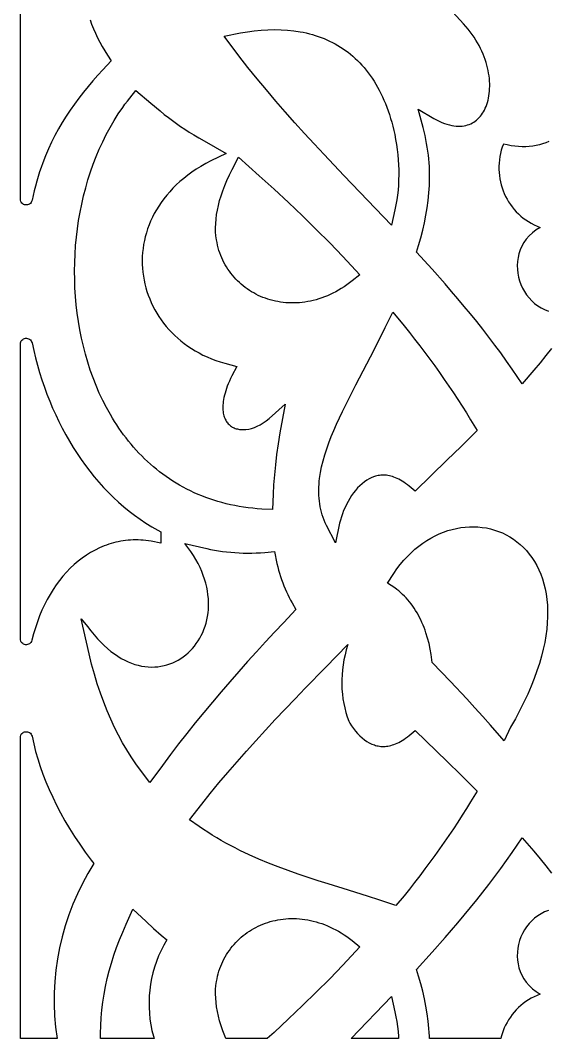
# Model space of a CAD drawing. Extents: x -280 to 280, y -610 to 610.
# Drawn here: x -200 to -155.6, y 230 to 315.7 of the extents above; entities that cross this region are included whole.
import ezdxf

# ---------------------------------------------------------------- set-up
doc = ezdxf.new("R2010")
doc.units = 0
doc.layers.add('LAYER_1', color=18, linetype='CONTINUOUS')

msp = doc.modelspace()

# ---------------------------------------------------------------- linework, layer by layer
at = {"layer": 'LAYER_1'}
for points in [[(-194.137, 315.706), (-194.001, 315.324), (-193.851, 314.945), (-193.688, 314.568), (-193.511, 314.194), (-193.321, 313.823), (-193.117, 313.455), (-192.899, 313.089), (-192.665, 312.721), (-192.349, 312.238), (-193.058, 311.492), (-193.48, 311.033), (-193.894, 310.565), (-194.298, 310.089), (-194.693, 309.605), (-195.076, 309.113), (-195.447, 308.612), (-195.805, 308.102), (-196.15, 307.583), (-196.481, 307.055), (-196.795, 306.516), (-197.094, 305.969), (-197.376, 305.411), (-197.64, 304.842), (-197.885, 304.264), (-198.111, 303.672), (-198.246, 303.287), (-198.376, 302.898), (-198.499, 302.507), (-198.615, 302.114), (-198.725, 301.719), (-198.829, 301.321), (-198.927, 300.923), (-199.018, 300.518), (-199.051, 300.416), (-199.099, 300.331), (-199.158, 300.26), (-199.228, 300.205), (-199.305, 300.165), (-199.387, 300.139), (-199.473, 300.128), (-199.559, 300.131), (-199.643, 300.148), (-199.724, 300.178), (-199.799, 300.222), (-199.865, 300.278), (-199.92, 300.348), (-199.963, 300.43), (-199.99, 300.525), (-199.999, 300.631), (-199.999, 336.137)], [(-155.299, 288.053), (-155.758, 287.456), (-156.252, 286.844), (-156.78, 286.215), (-157.759, 285.092), (-158.596, 286.315), (-159.078, 286.999), (-159.567, 287.676), (-160.063, 288.345), (-160.566, 289.008), (-161.076, 289.664), (-161.591, 290.314), (-162.113, 290.958), (-162.64, 291.597), (-163.172, 292.23), (-163.709, 292.859), (-164.25, 293.482), (-165.345, 294.719), (-166.645, 296.152), (-166.479, 296.726), (-166.294, 297.367), (-166.129, 297.999), (-165.983, 298.628), (-165.857, 299.256), (-165.752, 299.883), (-165.668, 300.51), (-165.606, 301.141), (-165.584, 301.453), (-165.567, 301.768), (-165.557, 302.084), (-165.552, 302.4), (-165.554, 302.718), (-165.562, 303.036), (-165.576, 303.356), (-165.597, 303.677), (-165.624, 304), (-165.658, 304.323), (-165.699, 304.649), (-165.747, 304.976), (-165.801, 305.305), (-165.863, 305.637), (-165.932, 305.97), (-166.009, 306.305), (-166.092, 306.643), (-166.504, 308.175), (-165.207, 307.409), (-164.971, 307.281), (-164.742, 307.169), (-164.519, 307.071), (-164.302, 306.987), (-164.092, 306.917), (-163.888, 306.86), (-163.691, 306.816), (-163.501, 306.783), (-163.318, 306.763), (-163.141, 306.753), (-162.971, 306.754), (-162.807, 306.765), (-162.65, 306.786), (-162.499, 306.817), (-162.354, 306.856), (-162.214, 306.904), (-162.08, 306.961), (-161.952, 307.025), (-161.828, 307.098), (-161.709, 307.179), (-161.595, 307.268), (-161.486, 307.366), (-161.382, 307.471), (-161.283, 307.584), (-161.189, 307.704), (-161.099, 307.833), (-161.016, 307.968), (-160.937, 308.112), (-160.865, 308.262), (-160.798, 308.42), (-160.738, 308.584), (-160.683, 308.754), (-160.636, 308.931), (-160.594, 309.114), (-160.56, 309.302), (-160.533, 309.496), (-160.513, 309.694), (-160.5, 309.898), (-160.494, 310.105), (-160.497, 310.317), (-160.507, 310.532), (-160.524, 310.751), (-160.55, 310.973), (-160.584, 311.198), (-160.626, 311.425), (-160.676, 311.654), (-160.735, 311.886), (-160.802, 312.118), (-160.878, 312.352), (-160.962, 312.587), (-161.055, 312.823), (-161.158, 313.059), (-161.269, 313.294), (-161.389, 313.53), (-161.519, 313.765), (-161.658, 313.999), (-161.806, 314.232), (-161.963, 314.464), (-162.131, 314.693), (-162.308, 314.921), (-162.495, 315.146), (-162.691, 315.369), (-163.597, 316.332)], [(-155.525, 305.46), (-155.781, 305.353), (-156.046, 305.26), (-156.317, 305.182), (-156.594, 305.12), (-156.878, 305.072), (-157.168, 305.039), (-157.463, 305.023), (-157.763, 305.021), (-158.069, 305.036), (-158.379, 305.066), (-158.693, 305.112), (-159.011, 305.174), (-159.334, 305.253), (-159.432, 304.989), (-159.516, 304.724), (-159.585, 304.457), (-159.64, 304.189), (-159.681, 303.921), (-159.708, 303.653), (-159.722, 303.386), (-159.722, 303.12), (-159.71, 302.855), (-159.684, 302.592), (-159.645, 302.331), (-159.594, 302.073), (-159.531, 301.819), (-159.455, 301.568), (-159.367, 301.322), (-159.268, 301.08), (-159.157, 300.844), (-159.035, 300.613), (-158.902, 300.389), (-158.758, 300.171), (-158.603, 299.96), (-158.437, 299.756), (-158.262, 299.561), (-158.076, 299.374), (-157.88, 299.196), (-157.675, 299.028), (-157.46, 298.869), (-157.236, 298.721), (-157.003, 298.584), (-156.761, 298.458), (-156.51, 298.343), (-156.251, 298.241), (-156.595, 298.02), (-156.902, 297.778), (-157.175, 297.519), (-157.412, 297.244), (-157.616, 296.955), (-157.788, 296.653), (-157.926, 296.342), (-158.034, 296.023), (-158.111, 295.698), (-158.159, 295.369), (-158.178, 295.039), (-158.168, 294.708), (-158.132, 294.379), (-158.069, 294.055), (-157.98, 293.736), (-157.867, 293.426), (-157.73, 293.125), (-157.57, 292.837), (-157.387, 292.563), (-157.183, 292.305), (-156.959, 292.065), (-156.714, 291.845), (-156.451, 291.647), (-156.169, 291.473), (-155.87, 291.325), (-155.555, 291.205)], [(-155.555, 240.775), (-155.87, 240.655), (-156.169, 240.508), (-156.451, 240.334), (-156.714, 240.136), (-156.959, 239.916), (-157.183, 239.676), (-157.387, 239.417), (-157.57, 239.143), (-157.73, 238.855), (-157.867, 238.554), (-157.98, 238.244), (-158.069, 237.926), (-158.132, 237.601), (-158.168, 237.272), (-158.178, 236.942), (-158.159, 236.611), (-158.111, 236.282), (-158.034, 235.957), (-157.926, 235.638), (-157.788, 235.327), (-157.616, 235.026), (-157.412, 234.736), (-157.175, 234.461), (-156.902, 234.202), (-156.595, 233.96), (-156.427, 233.847), (-156.251, 233.739), (-156.51, 233.637), (-156.761, 233.522), (-157.003, 233.396), (-157.236, 233.259), (-157.46, 233.111), (-157.675, 232.952), (-157.88, 232.784), (-158.076, 232.606), (-158.262, 232.419), (-158.437, 232.224), (-158.603, 232.02), (-158.758, 231.81), (-158.902, 231.592), (-159.035, 231.367), (-159.157, 231.136), (-159.268, 230.9), (-159.367, 230.658), (-159.455, 230.412), (-159.531, 230.161), (-159.571, 230), (-165.56, 230), (-165.567, 230.212), (-165.584, 230.527), (-165.606, 230.84), (-165.668, 231.47), (-165.752, 232.097), (-165.857, 232.724), (-165.983, 233.352), (-166.129, 233.981), (-166.294, 234.613), (-166.479, 235.254), (-166.645, 235.828), (-165.345, 237.262), (-164.25, 238.498), (-163.709, 239.122), (-163.172, 239.75), (-162.64, 240.383), (-162.113, 241.022), (-161.591, 241.666), (-161.076, 242.316), (-160.566, 242.972), (-160.063, 243.635), (-159.567, 244.304), (-159.078, 244.981), (-158.596, 245.666), (-157.759, 246.888), (-156.78, 245.765), (-156.252, 245.137), (-155.758, 244.524), (-155.299, 243.927)]]:
    msp.add_lwpolyline(points, dxfattribs=at)
for points in [[(-178.058, 314.867), (-177.513, 314.834), (-176.976, 314.778), (-176.451, 314.698), (-176.188, 314.648), (-175.93, 314.592), (-175.675, 314.53), (-175.422, 314.461), (-175.172, 314.386), (-174.925, 314.304), (-174.681, 314.216), (-174.439, 314.122), (-174.201, 314.02), (-173.966, 313.912), (-173.734, 313.798), (-173.506, 313.676), (-173.281, 313.548), (-173.06, 313.412), (-172.842, 313.27), (-172.628, 313.121), (-172.418, 312.965), (-172.212, 312.801), (-172.01, 312.631), (-171.812, 312.454), (-171.618, 312.27), (-171.429, 312.078), (-171.244, 311.88), (-171.063, 311.674), (-170.887, 311.461), (-170.716, 311.241), (-170.549, 311.014), (-170.387, 310.78), (-170.23, 310.539), (-170.078, 310.29), (-169.931, 310.035), (-169.789, 309.772), (-169.652, 309.502), (-169.52, 309.224), (-169.393, 308.94), (-169.272, 308.648), (-169.156, 308.348), (-169.045, 308.042), (-168.939, 307.727), (-168.839, 307.406), (-168.745, 307.077), (-168.656, 306.741), (-168.572, 306.397), (-168.494, 306.044), (-168.412, 305.625), (-168.34, 305.202), (-168.28, 304.778), (-168.231, 304.353), (-168.193, 303.927), (-168.167, 303.501), (-168.153, 303.076), (-168.15, 302.65), (-168.159, 302.226), (-168.18, 301.803), (-168.213, 301.382), (-168.259, 300.963), (-168.316, 300.547), (-168.386, 300.134), (-168.468, 299.725), (-168.77, 298.433), (-172.77, 302.614), (-174.435, 304.371), (-175.261, 305.255), (-176.081, 306.145), (-176.895, 307.043), (-177.702, 307.949), (-178.502, 308.867), (-179.293, 309.797), (-180.075, 310.741), (-180.847, 311.701), (-181.609, 312.678), (-182.839, 314.311), (-181.478, 314.59), (-180.892, 314.69), (-180.313, 314.769), (-179.739, 314.827), (-179.171, 314.863), (-178.611, 314.876)], [(-189.009, 308.675), (-188.243, 308.032), (-187.888, 307.745), (-187.544, 307.475), (-187.205, 307.219), (-186.866, 306.973), (-186.522, 306.733), (-186.168, 306.497), (-185.797, 306.26), (-185.405, 306.018), (-184.986, 305.769), (-184.535, 305.509), (-182.669, 304.468), (-183.98, 303.824), (-184.401, 303.6), (-184.805, 303.367), (-185.192, 303.126), (-185.561, 302.876), (-185.914, 302.62), (-186.25, 302.356), (-186.569, 302.085), (-186.872, 301.808), (-187.158, 301.525), (-187.429, 301.236), (-187.684, 300.942), (-187.923, 300.644), (-188.146, 300.34), (-188.355, 300.032), (-188.548, 299.721), (-188.726, 299.405), (-188.889, 299.087), (-189.037, 298.765), (-189.171, 298.441), (-189.29, 298.115), (-189.395, 297.786), (-189.486, 297.456), (-189.563, 297.125), (-189.626, 296.793), (-189.676, 296.46), (-189.711, 296.126), (-189.733, 295.793), (-189.742, 295.46), (-189.737, 295.128), (-189.719, 294.796), (-189.688, 294.466), (-189.644, 294.138), (-189.588, 293.812), (-189.518, 293.488), (-189.436, 293.167), (-189.341, 292.848), (-189.233, 292.534), (-189.114, 292.223), (-188.982, 291.916), (-188.838, 291.614), (-188.682, 291.316), (-188.514, 291.024), (-188.334, 290.737), (-188.142, 290.456), (-187.939, 290.181), (-187.724, 289.913), (-187.498, 289.652), (-187.26, 289.398), (-187.011, 289.152), (-186.751, 288.914), (-186.48, 288.684), (-186.198, 288.463), (-185.906, 288.251), (-185.602, 288.048), (-185.288, 287.855), (-184.963, 287.673), (-184.627, 287.501), (-184.282, 287.339), (-183.925, 287.189), (-183.559, 287.051), (-183.182, 286.924), (-182.795, 286.81), (-181.777, 286.55), (-182.194, 285.748), (-182.304, 285.524), (-182.405, 285.305), (-182.496, 285.093), (-182.579, 284.885), (-182.652, 284.684), (-182.717, 284.489), (-182.774, 284.299), (-182.822, 284.115), (-182.863, 283.938), (-182.895, 283.767), (-182.921, 283.601), (-182.939, 283.442), (-182.951, 283.29), (-182.956, 283.143), (-182.955, 283.003), (-182.948, 282.869), (-182.935, 282.742), (-182.917, 282.62), (-182.893, 282.505), (-182.865, 282.395), (-182.833, 282.292), (-182.796, 282.194), (-182.756, 282.102), (-182.711, 282.016), (-182.663, 281.934), (-182.611, 281.857), (-182.556, 281.786), (-182.498, 281.719), (-182.437, 281.656), (-182.372, 281.598), (-182.304, 281.543), (-182.232, 281.493), (-182.158, 281.448), (-182.079, 281.406), (-181.998, 281.368), (-181.913, 281.335), (-181.825, 281.306), (-181.734, 281.281), (-181.639, 281.26), (-181.541, 281.245), (-181.441, 281.234), (-181.337, 281.228), (-181.236, 281.226), (-181.01, 281.24), (-180.781, 281.274), (-180.544, 281.33), (-180.301, 281.408), (-180.054, 281.51), (-179.803, 281.635), (-179.551, 281.785), (-179.299, 281.959), (-179.048, 282.158), (-177.699, 283.382), (-178.147, 280.966), (-178.3, 280.039), (-178.429, 279.138), (-178.536, 278.263), (-178.62, 277.414), (-178.683, 276.591), (-178.726, 275.794), (-178.765, 274.504), (-179.663, 274.547), (-180.057, 274.575), (-180.445, 274.611), (-180.829, 274.655), (-181.208, 274.707), (-181.582, 274.767), (-181.951, 274.835), (-182.315, 274.911), (-182.674, 274.994), (-183.028, 275.085), (-183.377, 275.183), (-183.721, 275.289), (-184.06, 275.402), (-184.394, 275.522), (-184.723, 275.649), (-185.047, 275.783), (-185.366, 275.924), (-185.68, 276.071), (-185.989, 276.225), (-186.293, 276.386), (-186.592, 276.553), (-186.886, 276.726), (-187.174, 276.906), (-187.458, 277.092), (-187.737, 277.283), (-188.01, 277.481), (-188.279, 277.684), (-188.542, 277.893), (-188.8, 278.107), (-189.054, 278.327), (-189.302, 278.552), (-189.545, 278.782), (-189.783, 279.017), (-190.016, 279.258), (-190.244, 279.503), (-190.467, 279.753), (-190.685, 280.007), (-190.897, 280.266), (-191.105, 280.53), (-191.308, 280.797), (-191.506, 281.069), (-191.699, 281.345), (-191.886, 281.625), (-192.069, 281.909), (-192.247, 282.197), (-192.421, 282.49), (-192.751, 283.081), (-193.062, 283.688), (-193.354, 284.308), (-193.626, 284.939), (-193.879, 285.581), (-194.113, 286.233), (-194.327, 286.895), (-194.522, 287.565), (-194.698, 288.243), (-194.855, 288.928), (-194.993, 289.62), (-195.112, 290.317), (-195.213, 291.018), (-195.294, 291.723), (-195.357, 292.432), (-195.402, 293.142), (-195.428, 293.855), (-195.435, 294.568), (-195.424, 295.281), (-195.394, 295.993), (-195.347, 296.703), (-195.28, 297.411), (-195.196, 298.116), (-195.093, 298.817), (-194.973, 299.514), (-194.834, 300.205), (-194.676, 300.889), (-194.501, 301.567), (-194.308, 302.237), (-194.097, 302.898), (-193.867, 303.549), (-193.62, 304.191), (-193.355, 304.821), (-193.071, 305.44), (-192.77, 306.046), (-192.451, 306.638), (-192.113, 307.217), (-191.758, 307.78), (-191.386, 308.326), (-191.192, 308.595), (-190.994, 308.858), (-190.791, 309.117), (-190.266, 309.763)], [(-179.895, 302.587), (-178.648, 301.457), (-177.433, 300.329), (-176.248, 299.2), (-175.092, 298.069), (-173.964, 296.936), (-172.863, 295.797), (-171.416, 294.257), (-172.062, 293.735), (-172.29, 293.561), (-172.52, 293.396), (-172.751, 293.24), (-172.984, 293.093), (-173.217, 292.954), (-173.451, 292.825), (-173.686, 292.704), (-173.922, 292.592), (-174.158, 292.488), (-174.395, 292.392), (-174.632, 292.306), (-174.868, 292.227), (-175.105, 292.157), (-175.341, 292.094), (-175.577, 292.04), (-175.813, 291.994), (-176.047, 291.956), (-176.281, 291.926), (-176.514, 291.903), (-176.745, 291.888), (-176.976, 291.881), (-177.204, 291.881), (-177.431, 291.888), (-177.657, 291.903), (-177.88, 291.925), (-178.101, 291.954), (-178.321, 291.991), (-178.537, 292.034), (-178.751, 292.084), (-178.963, 292.141), (-179.172, 292.204), (-179.377, 292.274), (-179.58, 292.351), (-179.779, 292.434), (-179.975, 292.523), (-180.168, 292.618), (-180.357, 292.72), (-180.542, 292.827), (-180.723, 292.941), (-180.9, 293.06), (-181.072, 293.185), (-181.24, 293.316), (-181.404, 293.452), (-181.563, 293.594), (-181.717, 293.741), (-181.866, 293.893), (-182.01, 294.051), (-182.148, 294.213), (-182.282, 294.381), (-182.409, 294.553), (-182.531, 294.73), (-182.647, 294.912), (-182.757, 295.098), (-182.86, 295.289), (-182.957, 295.484), (-183.048, 295.683), (-183.132, 295.886), (-183.21, 296.093), (-183.28, 296.304), (-183.343, 296.519), (-183.399, 296.737), (-183.448, 296.959), (-183.49, 297.187), (-183.534, 297.517), (-183.561, 297.858), (-183.569, 298.208), (-183.558, 298.567), (-183.529, 298.934), (-183.481, 299.31), (-183.414, 299.694), (-183.329, 300.087), (-183.224, 300.49), (-183.099, 300.901), (-182.956, 301.323), (-182.792, 301.754), (-182.609, 302.194), (-182.405, 302.646), (-182.181, 303.107), (-181.647, 304.139)], [(-167.707, 289.957), (-167.256, 289.396), (-166.813, 288.834), (-166.377, 288.273), (-165.949, 287.71), (-165.529, 287.147), (-165.116, 286.584), (-164.712, 286.02), (-164.315, 285.456), (-163.926, 284.891), (-163.544, 284.326), (-163.171, 283.761), (-162.806, 283.194), (-162.448, 282.628), (-162.099, 282.06), (-161.553, 281.153), (-162.932, 279.79), (-164.07, 278.676), (-166.777, 276.048), (-167.276, 276.474), (-167.426, 276.594), (-167.575, 276.705), (-167.721, 276.806), (-167.865, 276.899), (-168.007, 276.983), (-168.147, 277.058), (-168.284, 277.125), (-168.419, 277.184), (-168.552, 277.235), (-168.683, 277.279), (-168.811, 277.316), (-168.937, 277.346), (-169.061, 277.369), (-169.183, 277.386), (-169.303, 277.396), (-169.422, 277.401), (-169.538, 277.4), (-169.653, 277.393), (-169.767, 277.381), (-169.879, 277.363), (-169.99, 277.34), (-170.1, 277.312), (-170.204, 277.28), (-170.424, 277.197), (-170.634, 277.096), (-170.84, 276.976), (-171.041, 276.837), (-171.237, 276.681), (-171.427, 276.509), (-171.611, 276.321), (-171.788, 276.12), (-171.958, 275.905), (-172.119, 275.678), (-172.272, 275.441), (-172.415, 275.195), (-172.549, 274.942), (-172.674, 274.683), (-172.788, 274.419), (-172.891, 274.151), (-172.983, 273.883), (-173.064, 273.614), (-173.133, 273.346), (-173.485, 271.716), (-174.227, 273.157), (-174.331, 273.379), (-174.425, 273.602), (-174.51, 273.828), (-174.586, 274.055), (-174.653, 274.283), (-174.711, 274.514), (-174.76, 274.745), (-174.801, 274.978), (-174.833, 275.212), (-174.857, 275.448), (-174.873, 275.684), (-174.882, 275.921), (-174.882, 276.16), (-174.876, 276.4), (-174.862, 276.64), (-174.841, 276.882), (-174.813, 277.127), (-174.739, 277.612), (-174.64, 278.104), (-174.518, 278.601), (-174.374, 279.102), (-174.21, 279.608), (-174.028, 280.119), (-173.828, 280.636), (-173.611, 281.158), (-173.38, 281.687), (-173.136, 282.222), (-172.878, 282.764), (-172.333, 283.865), (-171.753, 284.995), (-170.529, 287.345), (-169.904, 288.567), (-169.282, 289.826), (-168.651, 291.113)], [(-199.386, 288.903), (-199.303, 288.877), (-199.226, 288.836), (-199.157, 288.78), (-199.097, 288.709), (-199.05, 288.623), (-199.018, 288.521), (-198.877, 287.884), (-198.723, 287.258), (-198.557, 286.636), (-198.377, 286.02), (-198.184, 285.41), (-197.977, 284.806), (-197.758, 284.209), (-197.526, 283.619), (-197.281, 283.037), (-197.024, 282.463), (-196.754, 281.898), (-196.472, 281.341), (-196.178, 280.794), (-195.872, 280.257), (-195.553, 279.731), (-195.223, 279.215), (-194.882, 278.711), (-194.528, 278.218), (-194.163, 277.737), (-193.787, 277.269), (-193.4, 276.813), (-193.002, 276.371), (-192.593, 275.943), (-192.173, 275.529), (-191.742, 275.13), (-191.301, 274.746), (-190.849, 274.377), (-190.387, 274.024), (-189.915, 273.687), (-189.433, 273.367), (-188.94, 273.064), (-188.177, 272.63), (-188.177, 271.69), (-188.991, 271.84), (-189.212, 271.875), (-189.431, 271.902), (-189.65, 271.924), (-189.867, 271.939), (-190.083, 271.948), (-190.298, 271.95), (-190.511, 271.947), (-190.723, 271.937), (-190.933, 271.922), (-191.142, 271.9), (-191.35, 271.872), (-191.556, 271.839), (-191.761, 271.8), (-191.964, 271.755), (-192.165, 271.704), (-192.365, 271.648), (-192.563, 271.586), (-192.76, 271.519), (-192.951, 271.447), (-193.339, 271.283), (-193.715, 271.1), (-194.084, 270.895), (-194.445, 270.67), (-194.797, 270.424), (-195.14, 270.158), (-195.473, 269.872), (-195.796, 269.568), (-196.11, 269.244), (-196.412, 268.902), (-196.703, 268.542), (-196.982, 268.165), (-197.249, 267.77), (-197.503, 267.359), (-197.743, 266.931), (-197.971, 266.488), (-198.184, 266.029), (-198.382, 265.556), (-198.565, 265.067), (-198.733, 264.565), (-198.885, 264.05), (-199.022, 263.513), (-199.057, 263.413), (-199.106, 263.329), (-199.167, 263.261), (-199.237, 263.208), (-199.314, 263.169), (-199.396, 263.145), (-199.481, 263.135), (-199.566, 263.139), (-199.65, 263.157), (-199.729, 263.188), (-199.803, 263.232), (-199.868, 263.289), (-199.922, 263.359), (-199.964, 263.44), (-199.991, 263.534), (-200, 263.639), (-199.999, 288.411), (-199.99, 288.518), (-199.963, 288.612), (-199.92, 288.695), (-199.864, 288.764), (-199.798, 288.821), (-199.723, 288.865), (-199.642, 288.895), (-199.557, 288.911), (-199.471, 288.914)], [(-161.484, 273.044), (-161.128, 273.008), (-160.776, 272.953), (-160.429, 272.877), (-160.088, 272.782), (-159.753, 272.668), (-159.426, 272.533), (-159.106, 272.379), (-158.795, 272.206), (-158.494, 272.013), (-158.204, 271.801), (-157.924, 271.57), (-157.657, 271.321), (-157.403, 271.052), (-157.163, 270.765), (-156.937, 270.461), (-156.727, 270.138), (-156.533, 269.798), (-156.356, 269.44), (-156.196, 269.065), (-156.054, 268.674), (-155.931, 268.266), (-155.828, 267.842), (-155.744, 267.402), (-155.681, 266.946), (-155.64, 266.475), (-155.62, 265.988), (-155.622, 265.486), (-155.648, 264.969), (-155.697, 264.437), (-155.77, 263.889), (-155.867, 263.328), (-155.99, 262.751), (-156.139, 262.16), (-156.314, 261.554), (-156.517, 260.933), (-156.747, 260.299), (-157.005, 259.649), (-157.293, 258.986), (-157.61, 258.308), (-157.957, 257.616), (-158.335, 256.91), (-158.732, 256.212), (-159.275, 255.059), (-160.418, 256.362), (-161.074, 257.097), (-161.741, 257.833), (-162.419, 258.57), (-163.805, 260.048), (-165.341, 261.651), (-165.422, 262.299), (-165.5, 262.766), (-165.599, 263.23), (-165.719, 263.688), (-165.859, 264.14), (-165.935, 264.359), (-166.017, 264.577), (-166.104, 264.793), (-166.196, 265.005), (-166.293, 265.214), (-166.395, 265.419), (-166.501, 265.62), (-166.613, 265.818), (-166.729, 266.011), (-166.85, 266.199), (-166.976, 266.382), (-167.107, 266.561), (-167.242, 266.734), (-167.383, 266.902), (-167.527, 267.065), (-167.677, 267.221), (-167.831, 267.372), (-167.99, 267.516), (-168.153, 267.654), (-168.321, 267.786), (-168.494, 267.911), (-169.089, 268.307), (-168.573, 269.127), (-168.303, 269.518), (-168.021, 269.887), (-167.729, 270.237), (-167.427, 270.566), (-167.116, 270.874), (-166.797, 271.162), (-166.47, 271.429), (-166.135, 271.676), (-165.795, 271.903), (-165.449, 272.109), (-165.098, 272.295), (-164.743, 272.461), (-164.385, 272.606), (-164.024, 272.732), (-163.661, 272.836), (-163.297, 272.921), (-162.932, 272.986), (-162.568, 273.03), (-162.204, 273.055), (-161.843, 273.059)], [(-184.314, 271.225), (-183.984, 271.155), (-183.651, 271.092), (-183.315, 271.035), (-182.976, 270.986), (-182.635, 270.944), (-182.29, 270.908), (-181.943, 270.88), (-181.592, 270.859), (-181.239, 270.846), (-180.883, 270.84), (-180.524, 270.842), (-180.162, 270.851), (-179.797, 270.868), (-179.43, 270.893), (-178.619, 270.964), (-178.403, 269.959), (-178.336, 269.685), (-178.263, 269.412), (-178.185, 269.142), (-178.102, 268.875), (-178.014, 268.611), (-177.921, 268.351), (-177.823, 268.095), (-177.72, 267.843), (-177.612, 267.595), (-177.499, 267.352), (-177.382, 267.114), (-177.26, 266.88), (-177.133, 266.652), (-176.804, 266.093), (-177.833, 265.01), (-178.597, 264.198), (-179.358, 263.378), (-180.117, 262.55), (-180.871, 261.715), (-181.622, 260.873), (-182.366, 260.024), (-183.105, 259.167), (-183.837, 258.304), (-184.562, 257.434), (-185.278, 256.557), (-185.985, 255.674), (-186.683, 254.784), (-187.37, 253.888), (-188.045, 252.985), (-189.099, 251.542), (-189.9, 252.581), (-190.293, 253.126), (-190.674, 253.693), (-191.043, 254.282), (-191.399, 254.893), (-191.743, 255.527), (-192.074, 256.185), (-192.391, 256.867), (-192.695, 257.575), (-192.985, 258.307), (-193.26, 259.066), (-193.522, 259.851), (-193.768, 260.664), (-193.999, 261.504), (-194.215, 262.373), (-194.87, 265.305), (-194.348, 264.671), (-194.073, 264.303), (-193.795, 263.958), (-193.514, 263.637), (-193.231, 263.337), (-192.946, 263.059), (-192.659, 262.803), (-192.371, 262.568), (-192.083, 262.354), (-191.794, 262.161), (-191.505, 261.987), (-191.216, 261.833), (-190.928, 261.698), (-190.64, 261.582), (-190.355, 261.484), (-190.071, 261.404), (-189.789, 261.343), (-189.51, 261.298), (-189.234, 261.27), (-188.961, 261.259), (-188.692, 261.264), (-188.426, 261.285), (-188.165, 261.321), (-187.909, 261.373), (-187.659, 261.439), (-187.413, 261.519), (-187.174, 261.613), (-186.941, 261.72), (-186.714, 261.841), (-186.495, 261.974), (-186.283, 262.12), (-186.079, 262.277), (-185.883, 262.446), (-185.695, 262.626), (-185.517, 262.817), (-185.347, 263.019), (-185.188, 263.23), (-185.038, 263.451), (-184.899, 263.682), (-184.77, 263.921), (-184.653, 264.168), (-184.547, 264.424), (-184.454, 264.688), (-184.372, 264.958), (-184.303, 265.236), (-184.247, 265.52), (-184.205, 265.811), (-184.176, 266.107), (-184.161, 266.409), (-184.161, 266.716), (-184.176, 267.027), (-184.207, 267.343), (-184.252, 267.662), (-184.314, 267.985), (-184.392, 268.311), (-184.487, 268.64), (-184.599, 268.971), (-184.729, 269.304), (-184.877, 269.639), (-185.042, 269.975), (-185.227, 270.312), (-185.43, 270.649), (-185.653, 270.986), (-185.896, 271.323), (-186.159, 271.659)], [(-172.564, 262.717), (-172.674, 262.292), (-172.764, 261.868), (-172.836, 261.447), (-172.89, 261.029), (-172.925, 260.613), (-172.943, 260.201), (-172.943, 259.793), (-172.927, 259.388), (-172.893, 258.988), (-172.844, 258.593), (-172.778, 258.202), (-172.697, 257.817), (-172.601, 257.437), (-172.49, 257.063), (-172.365, 256.696), (-172.272, 256.539), (-172.119, 256.302), (-171.958, 256.076), (-171.788, 255.861), (-171.611, 255.659), (-171.427, 255.471), (-171.237, 255.299), (-171.041, 255.143), (-170.84, 255.005), (-170.634, 254.885), (-170.424, 254.783), (-170.204, 254.7), (-170.1, 254.668), (-169.99, 254.64), (-169.879, 254.617), (-169.767, 254.599), (-169.653, 254.587), (-169.538, 254.58), (-169.422, 254.579), (-169.303, 254.584), (-169.183, 254.594), (-169.061, 254.611), (-168.937, 254.634), (-168.811, 254.664), (-168.683, 254.701), (-168.552, 254.745), (-168.419, 254.796), (-168.284, 254.855), (-168.147, 254.922), (-168.007, 254.998), (-167.865, 255.081), (-167.721, 255.174), (-167.575, 255.275), (-167.426, 255.386), (-167.276, 255.506), (-166.777, 255.932), (-164.07, 253.304), (-162.932, 252.19), (-161.553, 250.828), (-162.099, 249.92), (-162.448, 249.353), (-162.806, 248.786), (-163.171, 248.22), (-163.544, 247.654), (-163.926, 247.089), (-164.315, 246.524), (-164.712, 245.96), (-165.116, 245.396), (-165.529, 244.833), (-165.949, 244.27), (-166.377, 243.708), (-166.813, 243.146), (-167.256, 242.584), (-167.707, 242.023), (-168.389, 241.187), (-168.984, 241.391), (-169.834, 241.672), (-170.686, 241.945), (-172.393, 242.481), (-174.095, 243.014), (-174.944, 243.286), (-175.788, 243.562), (-176.629, 243.847), (-177.464, 244.141), (-178.293, 244.448), (-179.115, 244.769), (-179.929, 245.107), (-180.734, 245.463), (-181.528, 245.839), (-181.923, 246.037), (-182.314, 246.24), (-182.702, 246.449), (-183.087, 246.665), (-183.469, 246.888), (-183.848, 247.118), (-184.223, 247.355), (-184.594, 247.6), (-184.962, 247.853), (-185.749, 248.417), (-184.731, 249.725), (-184.015, 250.618), (-183.28, 251.509), (-182.528, 252.4), (-181.76, 253.289), (-180.976, 254.176), (-180.179, 255.063), (-179.37, 255.948), (-178.549, 256.832), (-177.719, 257.715), (-176.879, 258.596), (-176.032, 259.476), (-174.32, 261.232), (-172.434, 263.144)], [(-189.416, 239.841), (-188.793, 239.274), (-188.149, 238.713), (-187.669, 238.311), (-187.926, 237.866), (-188.158, 237.413), (-188.366, 236.952), (-188.55, 236.485), (-188.709, 236.012), (-188.845, 235.534), (-188.957, 235.053), (-189.046, 234.568), (-189.11, 234.082), (-189.152, 233.594), (-189.17, 233.106), (-189.166, 232.619), (-189.139, 232.132), (-189.089, 231.649), (-189.016, 231.168), (-188.921, 230.691), (-188.804, 230.22), (-188.739, 230), (-193.242, 230), (-193.245, 230.105), (-193.247, 230.438), (-193.235, 231.097), (-193.2, 231.758), (-193.141, 232.418), (-193.059, 233.077), (-192.955, 233.736), (-192.83, 234.393), (-192.683, 235.05), (-192.516, 235.705), (-192.328, 236.36), (-192.121, 237.014), (-191.895, 237.666), (-191.65, 238.318), (-191.387, 238.968), (-191.107, 239.618), (-190.522, 240.892)], [(-176.745, 240.092), (-176.514, 240.077), (-176.281, 240.055), (-176.047, 240.024), (-175.813, 239.986), (-175.577, 239.94), (-175.341, 239.886), (-175.105, 239.824), (-174.868, 239.753), (-174.632, 239.675), (-174.395, 239.588), (-174.158, 239.492), (-173.922, 239.389), (-173.686, 239.276), (-173.451, 239.155), (-173.217, 239.026), (-172.984, 238.887), (-172.751, 238.74), (-172.52, 238.584), (-172.29, 238.419), (-172.062, 238.245), (-171.416, 237.723), (-172.863, 236.183), (-173.964, 235.044), (-175.092, 233.911), (-176.248, 232.78), (-177.433, 231.652), (-178.648, 230.523), (-179.225, 230), (-182.698, 230), (-182.792, 230.227), (-182.956, 230.658), (-183.099, 231.079), (-183.224, 231.49), (-183.329, 231.893), (-183.414, 232.286), (-183.481, 232.671), (-183.529, 233.046), (-183.558, 233.413), (-183.569, 233.772), (-183.561, 234.122), (-183.534, 234.463), (-183.49, 234.793), (-183.448, 235.021), (-183.399, 235.243), (-183.343, 235.461), (-183.28, 235.676), (-183.21, 235.887), (-183.132, 236.094), (-183.048, 236.297), (-182.957, 236.497), (-182.86, 236.691), (-182.757, 236.882), (-182.647, 237.068), (-182.531, 237.25), (-182.409, 237.427), (-182.282, 237.599), (-182.148, 237.767), (-182.01, 237.929), (-181.866, 238.087), (-181.717, 238.239), (-181.563, 238.386), (-181.404, 238.528), (-181.24, 238.664), (-181.072, 238.795), (-180.9, 238.92), (-180.723, 239.039), (-180.542, 239.153), (-180.357, 239.26), (-180.168, 239.362), (-179.975, 239.457), (-179.779, 239.547), (-179.58, 239.629), (-179.377, 239.706), (-179.172, 239.776), (-178.963, 239.84), (-178.751, 239.896), (-178.537, 239.946), (-178.321, 239.99), (-178.101, 240.026), (-177.88, 240.055), (-177.657, 240.077), (-177.431, 240.092), (-177.204, 240.1), (-176.976, 240.1)], [(-168.468, 232.255), (-168.386, 231.846), (-168.316, 231.433), (-168.259, 231.017), (-168.213, 230.598), (-168.18, 230.177), (-168.171, 230), (-172.163, 230), (-168.77, 233.547)]]:
    msp.add_lwpolyline(points, close=True, dxfattribs=at)
msp.add_lwpolyline([(-199.388, 255.807), (-199.305, 255.782), (-199.228, 255.742), (-199.159, 255.686), (-199.099, 255.616), (-199.052, 255.53), (-199.019, 255.429), (-198.875, 254.796), (-198.712, 254.166), (-198.527, 253.531), (-198.322, 252.891), (-198.094, 252.248), (-197.844, 251.601), (-197.572, 250.951), (-197.276, 250.299), (-196.957, 249.643), (-196.615, 248.986), (-196.248, 248.327), (-195.857, 247.667), (-195.441, 247.006), (-194.999, 246.345), (-194.532, 245.683), (-194.035, 245.017), (-193.815, 244.724, 0.181753), (-196.907, 230), (-199.999, 230), (-200, 255.315), (-199.99, 255.422), (-199.963, 255.516), (-199.921, 255.598), (-199.865, 255.668), (-199.799, 255.725), (-199.724, 255.769), (-199.644, 255.799), (-199.559, 255.816), (-199.473, 255.819)], format="xyb", close=True, dxfattribs=at)

doc.saveas('drawing.dxf')
